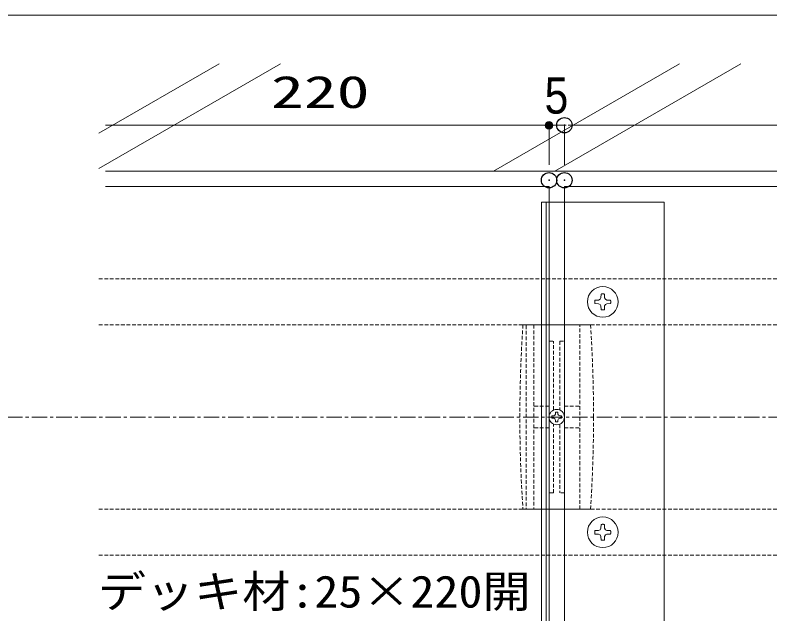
# Model space of a CAD drawing. Units: millimetres, scale not verified. Extents: x -4131 to 4169, y -981 to 998.
# Drawn here: x -3810.6 to -3564.8, y 189.3 to 384.2 of the extents above; entities that cross this region are included whole.
import ezdxf
from ezdxf.enums import TextEntityAlignment as Align

# ---------------------------------------------------------------- set-up
doc = ezdxf.new("R2010")
doc.units = ezdxf.units.MM
doc.header["$LTSCALE"] = 10
doc.header["$PDMODE"] = 32
doc.header["$PDSIZE"] = 5
doc.linetypes.add('CHAIN1', pattern=[8, 5, -1, 1, -1])
doc.linetypes.add('DASHED1', pattern=[1.8, 1.2, -0.6])
for name, color, linetype, lineweight in [('0-0_図枠', 7, 'Continuous', 9), ('0-1_デッキ', 7, 'Continuous', 9), ('0-2_文字', 4, 'Continuous', 9), ('0-3_寸法', 7, 'Continuous', 9), ('0-4_一般', 4, 'Continuous', 9), ('0-5_ビス', 2, 'Continuous', 9), ('0-6_0', 7, 'Continuous', 9), ('0-9_根太', 4, 'Continuous', 9), ('0-A_WQCS', 4, 'Continuous', 9)]:
    doc.layers.add(name, color=color, linetype=linetype, lineweight=lineweight)
doc.layers.add('0-7_DEFPOINTS', color=7, linetype='Continuous')
doc.styles.add('ＭＳ ゴシック', font='')
doc.styles.add('ＭＳ Ｐゴシック', font='')
doc.styles.get('ＭＳ ゴシック').set_extended_font_data('MS Gothic')
doc.styles.get('ＭＳ Ｐゴシック').set_extended_font_data('MS PGothic')

# ---------------------------------------------------------------- blocks, each defined once
blk = doc.blocks.new('_DOT')
at = {"layer": '0-6_0'}
for p, q in [((-5, 0), (-10, 0)), ((-2.5, 0), (2.5, 0))]:
    blk.add_line(p, q, dxfattribs=at)
blk = doc.blocks.new('グループ-78-1')
at = {"layer": '0-9_根太', "linetype": 'DASHED1'}
for p, q in [((-37009.7, 5899.7), (-31688.6, 5899.7)), ((-37009.7, 5749.7), (-31688.6, 5749.7)), ((-37009.7, 5149.7), (-31688.6, 5149.7)), ((-37009.7, 4999.7), (-31688.6, 4999.7))]:
    blk.add_line(p, q, dxfattribs=at)
at = {"layer": '0-9_根太', "linetype": 'CHAIN1'}
blk.add_line((-39948.3, 5449.7), (-31448.3, 5449.7), dxfattribs=at)
blk = doc.blocks.new('グループ-89-1')
at = {"layer": '0-5_ビス'}
for p, q in [((-35374.5, 5088.1), (-35374.3, 5100)), ((-35382, 5068.7), (-35393.9, 5068.9)), ((-35382, 5080.6), (-35376.9, 5083)), ((-35382, 5068.7), (-35376.9, 5066.4)), ((-35374.5, 5088.1), (-35376.9, 5083)), ((-35374.5, 5061.3), (-35376.9, 5066.4)), ((-35362.6, 5088.1), (-35360.2, 5083)), ((-35362.6, 5061.3), (-35360.2, 5066.4)), ((-35355.2, 5080.6), (-35360.2, 5083)), ((-35355.2, 5068.7), (-35360.2, 5066.4)), ((-35355.2, 5080.6), (-35343.2, 5080.5)), ((-35362.6, 5061.3), (-35362.8, 5049.4))]:
    blk.add_line(p, q, dxfattribs=at)
for points in [[(-35362.6, 5088.1), (-35362.8, 5100), (-35363.2, 5100.1), (-35363.5, 5100.2), (-35363.9, 5100.2), (-35364.3, 5100.3), (-35364.7, 5100.4), (-35365.1, 5100.4), (-35365.5, 5100.5), (-35365.9, 5100.5), (-35366.2, 5100.5), (-35366.6, 5100.6), (-35367, 5100.6), (-35367.4, 5100.6), (-35367.8, 5100.6), (-35368.2, 5100.6), (-35368.6, 5100.6), (-35368.9, 5100.6), (-35369.3, 5100.6), (-35369.7, 5100.6), (-35370.1, 5100.6), (-35370.5, 5100.6), (-35370.9, 5100.5), (-35371.3, 5100.5), (-35371.6, 5100.5), (-35372, 5100.4), (-35372.4, 5100.4), (-35372.8, 5100.3), (-35373.2, 5100.2), (-35373.6, 5100.2), (-35374, 5100.1), (-35374.3, 5100)], [(-35382, 5080.6), (-35393.9, 5080.5), (-35394, 5080.1), (-35394, 5079.7), (-35394.1, 5079.3), (-35394.2, 5078.9), (-35394.2, 5078.5), (-35394.3, 5078.1), (-35394.3, 5077.8), (-35394.4, 5077.4), (-35394.4, 5077), (-35394.5, 5076.6), (-35394.5, 5076.2), (-35394.5, 5075.8), (-35394.5, 5075.4), (-35394.5, 5075.1), (-35394.5, 5074.7), (-35394.5, 5074.3), (-35394.5, 5073.9), (-35394.5, 5073.5), (-35394.5, 5073.1), (-35394.5, 5072.7), (-35394.4, 5072.4), (-35394.4, 5072), (-35394.3, 5071.6), (-35394.3, 5071.2), (-35394.2, 5070.8), (-35394.2, 5070.4), (-35394.1, 5070), (-35394, 5069.7), (-35394, 5069.3), (-35393.9, 5068.9)], [(-35355.2, 5068.7), (-35343.2, 5068.9), (-35343.2, 5069.3), (-35343.1, 5069.7), (-35343, 5070), (-35342.9, 5070.4), (-35342.9, 5070.8), (-35342.8, 5071.2), (-35342.8, 5071.6), (-35342.7, 5072), (-35342.7, 5072.4), (-35342.7, 5072.7), (-35342.6, 5073.1), (-35342.6, 5073.5), (-35342.6, 5073.9), (-35342.6, 5074.3), (-35342.6, 5074.7), (-35342.6, 5075.1), (-35342.6, 5075.4), (-35342.6, 5075.8), (-35342.6, 5076.2), (-35342.7, 5076.6), (-35342.7, 5077), (-35342.7, 5077.4), (-35342.8, 5077.8), (-35342.8, 5078.1), (-35342.9, 5078.5), (-35342.9, 5078.9), (-35343, 5079.3), (-35343.1, 5079.7), (-35343.2, 5080.1), (-35343.2, 5080.5)], [(-35374.5, 5061.3), (-35374.3, 5049.4), (-35374, 5049.3), (-35373.6, 5049.2), (-35373.2, 5049.1), (-35372.8, 5049.1), (-35372.4, 5049), (-35372, 5048.9), (-35371.6, 5048.9), (-35371.3, 5048.8), (-35370.9, 5048.8), (-35370.5, 5048.8), (-35370.1, 5048.8), (-35369.7, 5048.7), (-35369.3, 5048.7), (-35368.9, 5048.7), (-35368.6, 5048.7), (-35368.2, 5048.7), (-35367.8, 5048.7), (-35367.4, 5048.7), (-35367, 5048.8), (-35366.6, 5048.8), (-35366.2, 5048.8), (-35365.9, 5048.8), (-35365.5, 5048.9), (-35365.1, 5048.9), (-35364.7, 5049), (-35364.3, 5049.1), (-35363.9, 5049.1), (-35363.5, 5049.2), (-35363.2, 5049.3), (-35362.8, 5049.4)]]:
    blk.add_lwpolyline(points, dxfattribs=at)
blk.add_circle((-35368.6, 5074.7), 50, dxfattribs=at)
blk = doc.blocks.new('グループ-90-1')
at = {"layer": '0-5_ビス'}
for p, q in [((-35382, 5830.6), (-35393.9, 5830.5)), ((-35382, 5830.6), (-35376.9, 5833)), ((-35374.5, 5838.1), (-35376.9, 5833)), ((-35362.6, 5838.1), (-35362.8, 5850)), ((-35362.6, 5838.1), (-35360.2, 5833)), ((-35355.2, 5830.6), (-35360.2, 5833)), ((-35382, 5818.7), (-35376.9, 5816.4)), ((-35374.5, 5811.3), (-35376.9, 5816.4)), ((-35374.5, 5811.3), (-35374.3, 5799.4)), ((-35362.6, 5811.3), (-35360.2, 5816.4)), ((-35355.2, 5818.7), (-35360.2, 5816.4)), ((-35355.2, 5818.7), (-35343.2, 5818.9))]:
    blk.add_line(p, q, dxfattribs=at)
for points in [[(-35382, 5818.7), (-35393.9, 5818.9), (-35394, 5819.3), (-35394, 5819.7), (-35394.1, 5820), (-35394.2, 5820.4), (-35394.2, 5820.8), (-35394.3, 5821.2), (-35394.3, 5821.6), (-35394.4, 5822), (-35394.4, 5822.4), (-35394.5, 5822.7), (-35394.5, 5823.1), (-35394.5, 5823.5), (-35394.5, 5823.9), (-35394.5, 5824.3), (-35394.5, 5824.7), (-35394.5, 5825.1), (-35394.5, 5825.4), (-35394.5, 5825.8), (-35394.5, 5826.2), (-35394.5, 5826.6), (-35394.4, 5827), (-35394.4, 5827.4), (-35394.3, 5827.8), (-35394.3, 5828.1), (-35394.2, 5828.5), (-35394.2, 5828.9), (-35394.1, 5829.3), (-35394, 5829.7), (-35394, 5830.1), (-35393.9, 5830.5)], [(-35374.5, 5838.1), (-35374.3, 5850), (-35374, 5850.1), (-35373.6, 5850.2), (-35373.2, 5850.2), (-35372.8, 5850.3), (-35372.4, 5850.4), (-35372, 5850.4), (-35371.6, 5850.5), (-35371.3, 5850.5), (-35370.9, 5850.5), (-35370.5, 5850.6), (-35370.1, 5850.6), (-35369.7, 5850.6), (-35369.3, 5850.6), (-35368.9, 5850.6), (-35368.6, 5850.6), (-35368.2, 5850.6), (-35367.8, 5850.6), (-35367.4, 5850.6), (-35367, 5850.6), (-35366.6, 5850.6), (-35366.2, 5850.5), (-35365.9, 5850.5), (-35365.5, 5850.5), (-35365.1, 5850.4), (-35364.7, 5850.4), (-35364.3, 5850.3), (-35363.9, 5850.2), (-35363.5, 5850.2), (-35363.2, 5850.1), (-35362.8, 5850)], [(-35355.2, 5830.6), (-35343.2, 5830.5), (-35343.2, 5830.1), (-35343.1, 5829.7), (-35343, 5829.3), (-35342.9, 5828.9), (-35342.9, 5828.5), (-35342.8, 5828.1), (-35342.8, 5827.8), (-35342.7, 5827.4), (-35342.7, 5827), (-35342.7, 5826.6), (-35342.6, 5826.2), (-35342.6, 5825.8), (-35342.6, 5825.4), (-35342.6, 5825.1), (-35342.6, 5824.7), (-35342.6, 5824.3), (-35342.6, 5823.9), (-35342.6, 5823.5), (-35342.6, 5823.1), (-35342.7, 5822.7), (-35342.7, 5822.4), (-35342.7, 5822), (-35342.8, 5821.6), (-35342.8, 5821.2), (-35342.9, 5820.8), (-35342.9, 5820.4), (-35343, 5820), (-35343.1, 5819.7), (-35343.2, 5819.3), (-35343.2, 5818.9)], [(-35362.6, 5811.3), (-35362.8, 5799.4), (-35363.2, 5799.3), (-35363.5, 5799.2), (-35363.9, 5799.1), (-35364.3, 5799.1), (-35364.7, 5799), (-35365.1, 5798.9), (-35365.5, 5798.9), (-35365.9, 5798.8), (-35366.2, 5798.8), (-35366.6, 5798.8), (-35367, 5798.8), (-35367.4, 5798.7), (-35367.8, 5798.7), (-35368.2, 5798.7), (-35368.6, 5798.7), (-35368.9, 5798.7), (-35369.3, 5798.7), (-35369.7, 5798.7), (-35370.1, 5798.8), (-35370.5, 5798.8), (-35370.9, 5798.8), (-35371.3, 5798.8), (-35371.6, 5798.9), (-35372, 5798.9), (-35372.4, 5799), (-35372.8, 5799.1), (-35373.2, 5799.1), (-35373.6, 5799.2), (-35374, 5799.3), (-35374.3, 5799.4)]]:
    blk.add_lwpolyline(points, dxfattribs=at)
blk.add_circle((-35368.6, 5824.7), 50, dxfattribs=at)
blk = doc.blocks.new('グループ-101-1')
at = {"layer": '0-A_WQCS'}
blk.add_line((4, -9.8), (4, -15.6), dxfattribs=at)
for points in [[(-9.8, -4), (-15.6, -4), (-15.6, 4), (-9.8, 4)], [(-4, 9.8), (-4, 15.6), (4, 15.6), (4, 9.8)], [(9.8, 4), (15.6, 4), (15.6, -4), (9.8, -4)], [(4, -15.6), (-4, -15.6), (-4, -9.8)]]:
    blk.add_lwpolyline(points, dxfattribs=at)
blk.add_circle((0, 0), 25, dxfattribs=at)
for centre, start, end in [((-9.8, 9.8), 270, 0), ((9.8, 9.8), 180, 270), ((-9.8, -9.8), 0, 90), ((9.8, -9.8), 90, 180)]:
    blk.add_arc(centre, 5.81, start, end, dxfattribs=at)
blk = doc.blocks.new('グループ-102-1')
at = {"layer": '0-A_WQCS'}
blk.add_blockref('グループ-101-1', (0, 0), dxfattribs=at)
blk = doc.blocks.new('グループ-103-1')
at = {"layer": '0-A_WQCS', "linetype": 'DASHED1'}
for p, q in [((110, 300), (-110, 300)), ((-100, 298.3), (-100, -298.3)), ((-74.9, 300), (-74.9, -300)), ((-24.9, 300), (-24.9, 7.4)), ((24.9, 7.4), (24.9, 300)), ((74.9, -300), (74.9, 300)), ((-24.9, 247.1), (-10, 247.1)), ((-10, 24), (-10, 247.1)), ((10, 247.1), (10, 24)), ((10, 247.1), (24.9, 247.1)), ((-24.9, 35), (-74.9, 35)), ((24.9, 35), (74.9, 35)), ((-24.9, -7.4), (-24.9, -300)), ((-10, -247.1), (-10, -24)), ((10, -24), (10, -247.1)), ((24.9, -300), (24.9, -7.4)), ((-24.9, -35), (-74.9, -35)), ((24.9, -35), (74.9, -35)), ((-10, -247.1), (-24.9, -247.1)), ((24.9, -247.1), (10, -247.1)), ((110, -300), (-110, -300))]:
    blk.add_line(p, q, dxfattribs=at)
at = {"layer": '0-A_WQCS'}
for p, q in [((-24.9, 300), (25.1, 300)), ((25.1, -300), (-24.9, -300))]:
    blk.add_line(p, q, dxfattribs=at)
at = {"layer": '0-A_WQCS', "linetype": 'DASHED1'}
for centre, start, end in [((4385, 0), 176.1817, 183.8183), ((-4385, 0), 0, 3.8183), ((-4385, 0), 356.1817, 0)]:
    blk.add_arc(centre, 4505, start, end, dxfattribs=at)
at = {"layer": '0-A_WQCS'}
blk.add_blockref('グループ-102-1', (0, 0), dxfattribs=at)
blk = doc.blocks.new('グループ-104-1')
at = {"layer": '0-A_WQCS'}
blk.add_blockref('グループ-103-1', (0, 0), dxfattribs=at)
blk = doc.blocks.new('WQCS2016平')
at = {"layer": '0-A_WQCS'}
blk.add_blockref('グループ-104-1', (0, 0), dxfattribs=at)

msp = doc.modelspace()

# ---------------------------------------------------------------- hatches: boundary and pattern name
at = {"layer": '0-3_寸法'}
msp.add_hatch(color=256, dxfattribs=at).paths.add_polyline_path([(-3635.46, 348.37, 1), (-3637.96, 348.37, 1)])

# ---------------------------------------------------------------- linework, layer by layer
at = {"layer": '0-0_図枠', "color": 5}
msp.add_lwpolyline([(-4130.95, 384.21), (-2130.95, 384.21), (-2130.95, -915.79), (-4130.95, -915.79)], close=True, dxfattribs=at)
at = {"layer": '0-1_デッキ'}
for p, q in [((-3636.71, 328.37), (-3781.21, 328.37)), ((-3636.71, -236.63), (-3636.71, 328.37)), ((-3631.71, -154.13), (-3631.71, 328.37)), ((-3411.71, 328.37), (-3631.71, 328.37))]:
    msp.add_line(p, q, dxfattribs=at)
at = {"layer": '0-1_デッキ', "color": 2}
for points in [[(-3639.21, 323.37), (-3599.21, 323.37), (-3599.21, -226.63), (-3639.21, -226.63)], [(-3639.21, 323.37), (-3637.61, 323.37), (-3637.61, -226.63), (-3639.21, -226.63)]]:
    msp.add_lwpolyline(points, close=True, dxfattribs=at)
at = {"layer": '0-3_寸法'}
for p, q in [((-3639.21, 348.37), (-3641.72, 348.37)), ((-3636.71, 335.46), (-3636.71, 348.37)), ((-3636.71, 348.37), (-3631.71, 348.37)), ((-3631.71, 335.46), (-3631.71, 348.37)), ((-3631.71, 335.46), (-3631.71, 348.37)), ((-3629.21, 348.37), (-3414.21, 348.37)), ((-3629.21, 348.37), (-3626.7, 348.37))]:
    msp.add_line(p, q, dxfattribs=at)
at = {"layer": '0-3_寸法', "color": 4}
msp.add_lwpolyline([(-3636.71, 335.46), (-3636.71, 348.37), (-3781.21, 348.37)], dxfattribs=at)
msp.add_circle((-3636.71, 348.37), 1.25, dxfattribs=at)
at = {"layer": '0-4_一般'}
for p, q in [((-3744.19, 368.37), (-3783.31, 345.77)), ((-3724.19, 368.37), (-3783.31, 334.23)), ((-3594.19, 368.37), (-3654.81, 333.37)), ((-3574.19, 368.37), (-3634.81, 333.37))]:
    msp.add_line(p, q, dxfattribs=at)
at = {"layer": '0-4_一般', "color": 3}
msp.add_line((-3251.21, 333.37), (-3781.21, 333.37), dxfattribs=at)
at = {"layer": '0-7_DEFPOINTS'}
for p in [(-3631.71, 348.37), (-3636.71, 330.46), (-3631.71, 330.46)]:
    msp.add_point(p, dxfattribs=at)

# ---------------------------------------------------------------- block references
at = {"layer": '0-3_寸法', "xscale": 0.2503723, "yscale": 0.2503723}
msp.add_blockref('_DOT', (-3636.71, 348.37), dxfattribs=at)
at = {"layer": '0-3_寸法', "xscale": 0.2503723, "yscale": 0.2503723, "rotation": 180}
msp.add_blockref('_DOT', (-3631.71, 348.37), dxfattribs=at)
msp.add_blockref('_DOT', (-3631.71, 348.37), dxfattribs=at)
at = {"layer": '0-5_ビス', "xscale": 0.1, "yscale": 0.1}
for name in ['グループ-90-1', 'グループ-89-1']:
    msp.add_blockref(name, (-82.35, -291.6), dxfattribs=at)
at = {"layer": '0-9_根太', "xscale": 0.1, "yscale": 0.1}
msp.add_blockref('グループ-78-1', (-82.35, -291.6), dxfattribs=at)
at = {"layer": '0-A_WQCS', "xscale": 0.1, "yscale": 0.1}
msp.add_blockref('WQCS2016平', (-3634.21, 253.37), dxfattribs=at)

# ---------------------------------------------------------------- texts
at = {"layer": '0-2_文字', "style": 'ＭＳ ゴシック', "width": 1.1}
msp.add_text('デッキ材:25×220開', height=10.45, dxfattribs=at).set_placement((-3783.66, 188.23), align=Align.BOTTOM_LEFT)
at = {"layer": '0-3_寸法', "color": 4, "style": 'ＭＳ ゴシック', "width": 1.5}
msp.add_text('220', height=10.48, dxfattribs=at).set_placement((-3727.26, 350.83), align=Align.BOTTOM_LEFT)
at = {"layer": '0-3_寸法', "style": 'ＭＳ Ｐゴシック', "width": 0.9}
msp.add_text('5', height=11.8, dxfattribs=at).set_placement((-3638.16, 348.6), align=Align.BOTTOM_LEFT)

doc.saveas('drawing.dxf')
